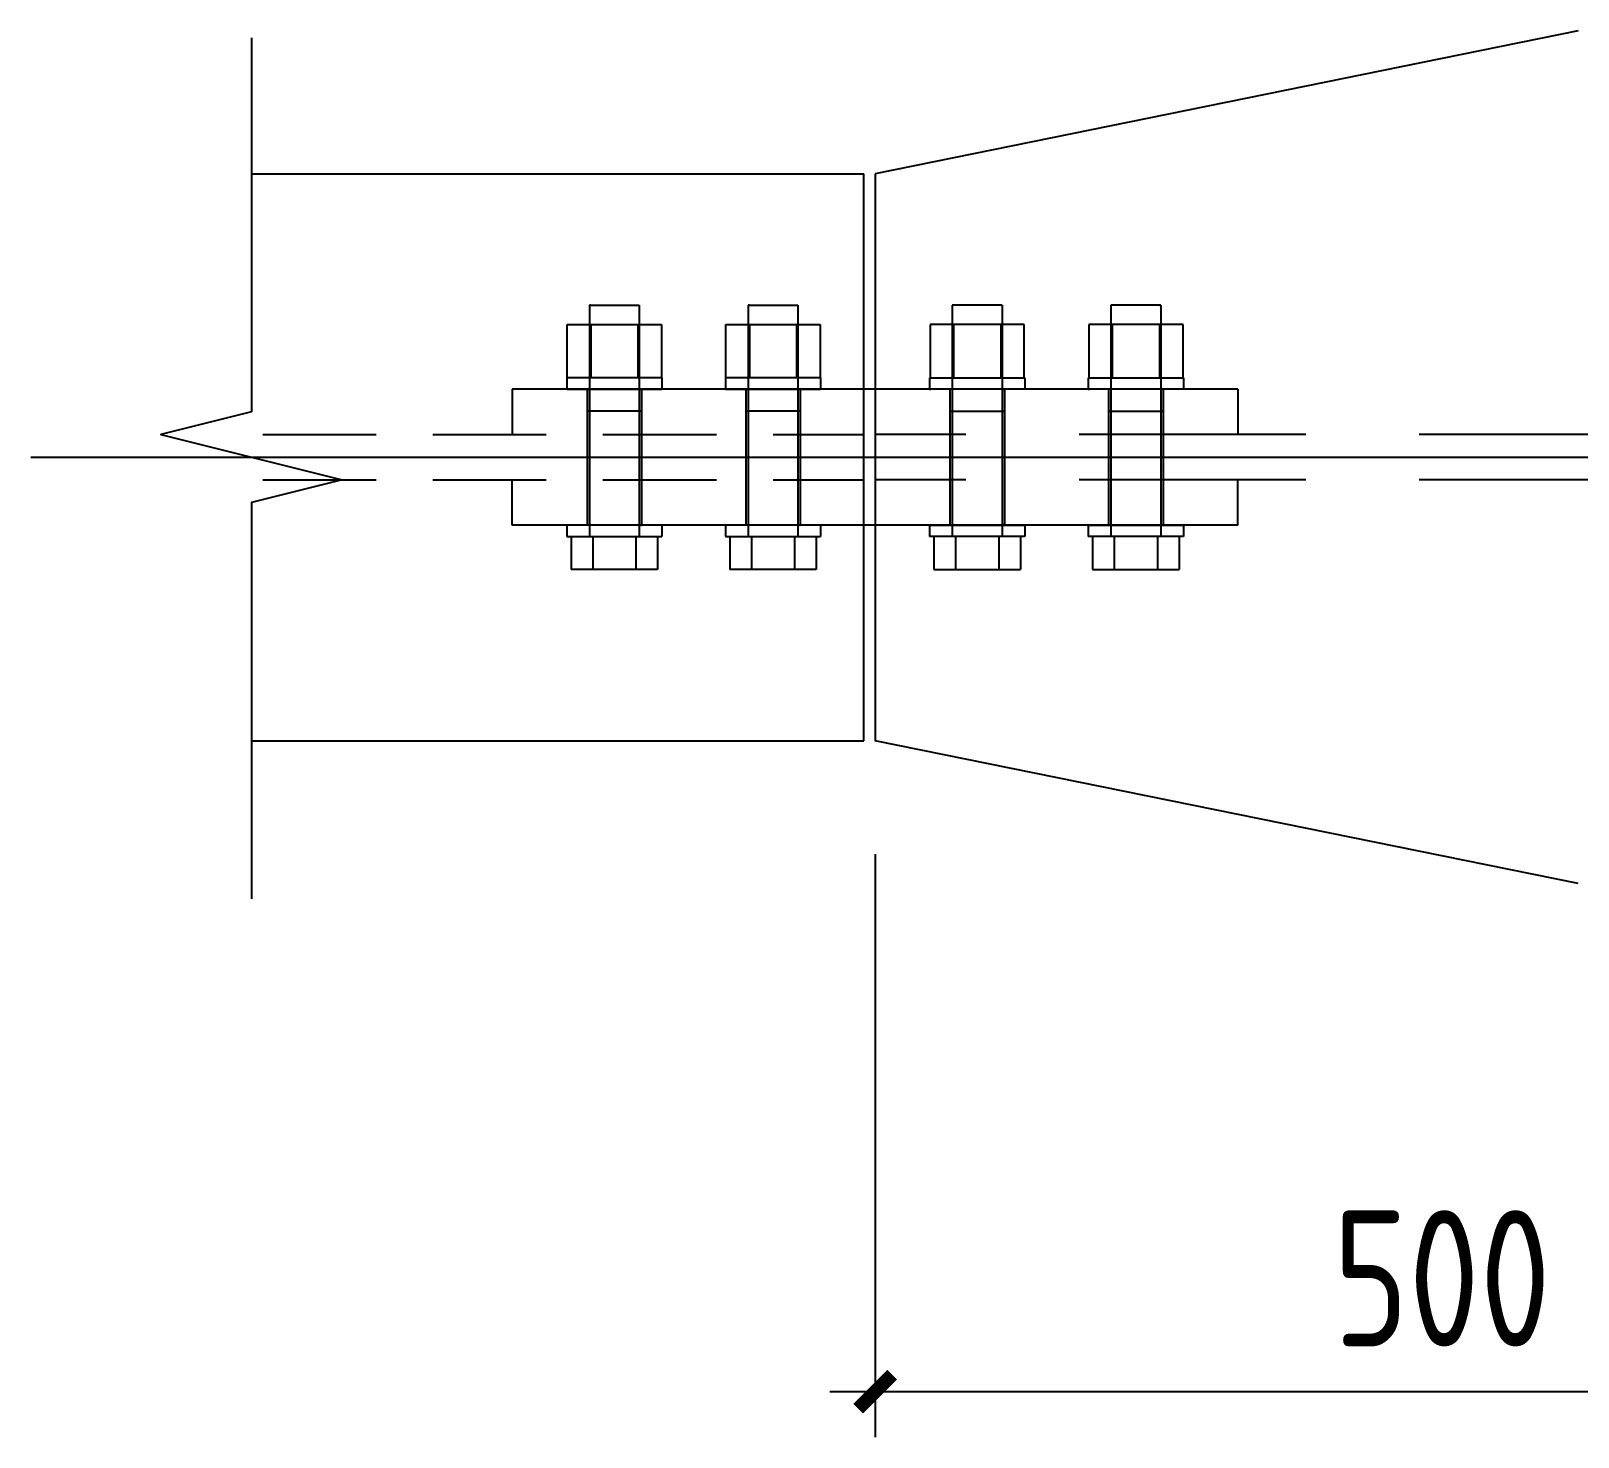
# Model space of a CAD drawing. Extents: x -89996 to 1006241, y -2176 to 440573.
# Drawn here: x 921946 to 925357, y 51907 to 55008 of the extents above; entities that cross this region are included whole.
import ezdxf

# ---------------------------------------------------------------- set-up
doc = ezdxf.new("R2010")
doc.units = 0
doc.header["$LTSCALE"] = 1000
doc.header["$MEASUREMENT"] = 0
doc.linetypes.add('DASHED', pattern=[0.75, 0.5, -0.25])
for name, color, linetype in [('AXIS', 3, 'Continuous'), ('BOLT', 251, 'Continuous'), ('DIM', 146, 'Continuous'), ('GL', 150, 'Continuous'), ('PUB_DIM', 3, 'Continuous'), ('PZ', 202, 'Continuous')]:
    doc.layers.add(name, color=color, linetype=linetype)
doc.styles.add('TSSD_Dimension', font='Tssdeng.shx', dxfattribs={"width": 0.8, "bigfont": 'hztxt.shx'})
doc.dimstyles.new('TSSD_20_100', dxfattribs={"dimtxt": 300, "dimasz": 75, "dimexe": 100, "dimexo": 250, "dimgap": 100, "dimtad": 1, "dimdec": 0, "dimlfac": 0.2, "dimzin": 0, "dimdsep": 46, "dimtxsty": 'TSSD_Dimension', "dimblk": 'ARCHTICK', "dimcen": 0, "dimdle": 100, "dimclrt": 7, "dimadec": 0, "dimazin": 0, "dimtfac": 1, "dimtdec": 0, "dimtix": 1, "dimtmove": 2, "dimatfit": 3, "dimfxl": 0, "dimtolj": 1, "dimtzin": 0, "dimarcsym": 0})

# ---------------------------------------------------------------- blocks, each defined once
blk = doc.blocks.new('_ArchTick')
at = {"color": 0, "linetype": 'ByBlock', "const_width": 0.4}
blk.add_lwpolyline([(-0.5, -0.5), (0.5, 0.5)], dxfattribs=at)
blk = doc.blocks.new('*D1028')
at = {"layer": 'Defpoints', "color": 0, "ltscale": 1000, "transparency": 16777216}
for p in [(923807.2, 53443), (926307.2, 52243), (923807.2, 52007.5)]:
    blk.add_point(p, dxfattribs=at)
at = {"layer": 'DIM', "color": 0, "lineweight": -2, "ltscale": 1000, "transparency": 16777216}
for p, q in [((923807.2, 53193), (923807.2, 51907.5)), ((926407.2, 52007.5), (923707.2, 52007.5)), ((926307.2, 51993), (926307.2, 51907.5))]:
    blk.add_line(p, q, dxfattribs=at)
at = {"layer": 'DIM', "color": 0, "lineweight": -2, "ltscale": 1000, "transparency": 16777216, "xscale": 75, "yscale": 75, "zscale": 75}
for p, rotation in [((923807.2, 52007.5), 179.9999999866598), ((926307.2, 52007.5), 359.9999999866598)]:
    blk.add_blockref('_ArchTick', p, dxfattribs=dict(at, rotation=rotation))
at = {"layer": 'DIM', "color": 7, "ltscale": 1000, "transparency": 16777216, "insert": (925057.2, 52257.5), "char_height": 300, "attachment_point": 5, "rotation": 360, "style": 'TSSD_Dimension'}
blk.add_mtext('\\A1;500', dxfattribs=at)

msp = doc.modelspace()

# ---------------------------------------------------------------- linework, layer by layer
at = {"layer": 'AXIS'}
msp.add_line((921945.92, 54068.04), (931782.21, 54068.04), dxfattribs=at)
at = {"layer": 'BOLT'}
for p, q in [((923177.21, 54403.04), (923177.21, 54169.29)), ((923180.06, 54403.04), (923177.21, 54403.04)), ((923177.21, 54403.04), (923287.21, 54403.04)), ((923177.21, 54403.04), (923287.21, 54403.04)), ((923180.06, 54403.04), (923177.21, 54403.04)), ((923177.21, 54403.04), (923177.21, 54169.29)), ((923287.21, 54403.04), (923287.21, 54169.29)), ((923287.21, 54403.04), (923287.21, 54169.29)), ((923527.21, 54403.04), (923527.21, 54169.29)), ((923530.06, 54403.04), (923527.21, 54403.04)), ((923527.21, 54403.04), (923637.21, 54403.04)), ((923527.21, 54403.04), (923637.21, 54403.04)), ((923530.06, 54403.04), (923527.21, 54403.04)), ((923527.21, 54403.04), (923527.21, 54169.29)), ((923637.21, 54403.04), (923637.21, 54169.29)), ((923637.21, 54403.04), (923637.21, 54169.29)), ((923977.21, 54403.04), (923977.21, 54169.29)), ((924087.21, 54403.04), (923977.21, 54403.04)), ((924087.21, 54403.04), (923977.21, 54403.04)), ((923977.21, 54403.04), (923977.21, 54169.29)), ((924084.36, 54403.04), (924087.21, 54403.04)), ((924084.36, 54403.04), (924087.21, 54403.04)), ((924087.21, 54403.04), (924087.21, 54169.29)), ((924087.21, 54403.04), (924087.21, 54169.29)), ((924327.21, 54403.04), (924327.21, 54169.29)), ((924437.21, 54403.04), (924327.21, 54403.04)), ((924437.21, 54403.04), (924327.21, 54403.04)), ((924327.21, 54403.04), (924327.21, 54169.29)), ((924434.36, 54403.04), (924437.21, 54403.04)), ((924434.36, 54403.04), (924437.21, 54403.04)), ((924437.21, 54403.04), (924437.21, 54169.29)), ((924437.21, 54403.04), (924437.21, 54169.29)), ((923128.29, 54243.04), (923128.29, 54361.04)), ((923128.29, 54361.04), (923336.14, 54361.04)), ((923128.29, 54361.04), (923336.14, 54361.04)), ((923128.29, 54243.04), (923128.29, 54361.04)), ((923180.25, 54361.04), (923180.25, 54243.04)), ((923180.25, 54361.04), (923180.25, 54243.04)), ((923284.17, 54361.04), (923284.17, 54243.04)), ((923284.17, 54361.04), (923284.17, 54243.04)), ((923336.14, 54361.04), (923336.14, 54243.04)), ((923336.14, 54361.04), (923336.14, 54243.04)), ((923478.29, 54243.04), (923478.29, 54361.04)), ((923478.29, 54361.04), (923686.14, 54361.04)), ((923478.29, 54361.04), (923686.14, 54361.04)), ((923478.29, 54243.04), (923478.29, 54361.04)), ((923530.25, 54361.04), (923530.25, 54243.04)), ((923530.25, 54361.04), (923530.25, 54243.04)), ((923634.17, 54361.04), (923634.17, 54243.04)), ((923634.17, 54361.04), (923634.17, 54243.04)), ((923686.14, 54361.04), (923686.14, 54243.04)), ((923686.14, 54361.04), (923686.14, 54243.04)), ((924136.14, 54361.04), (923928.29, 54361.04)), ((923928.29, 54361.04), (923928.29, 54243.04)), ((923928.29, 54361.04), (923928.29, 54243.04)), ((924136.14, 54361.04), (923928.29, 54361.04)), ((923980.25, 54361.04), (923980.25, 54243.04)), ((923980.25, 54361.04), (923980.25, 54243.04)), ((924084.17, 54361.04), (924084.17, 54243.04)), ((924084.17, 54361.04), (924084.17, 54243.04)), ((924136.14, 54243.04), (924136.14, 54361.04)), ((924136.14, 54243.04), (924136.14, 54361.04)), ((924486.14, 54361.04), (924278.29, 54361.04)), ((924278.29, 54361.04), (924278.29, 54243.04)), ((924278.29, 54361.04), (924278.29, 54243.04)), ((924486.14, 54361.04), (924278.29, 54361.04)), ((924330.25, 54361.04), (924330.25, 54243.04)), ((924330.25, 54361.04), (924330.25, 54243.04)), ((924434.17, 54361.04), (924434.17, 54243.04)), ((924434.17, 54361.04), (924434.17, 54243.04)), ((924486.14, 54243.04), (924486.14, 54361.04)), ((924486.14, 54243.04), (924486.14, 54361.04)), ((923337.21, 54243.04), (923127.21, 54243.04)), ((923127.21, 54243.04), (923127.21, 54218.04)), ((923127.21, 54243.04), (923127.21, 54218.04)), ((923337.21, 54243.04), (923127.21, 54243.04)), ((923337.21, 54243.04), (923337.21, 54218.04)), ((923337.21, 54243.04), (923337.21, 54218.04)), ((923687.21, 54243.04), (923477.21, 54243.04)), ((923477.21, 54243.04), (923477.21, 54218.04)), ((923477.21, 54243.04), (923477.21, 54218.04)), ((923687.21, 54243.04), (923477.21, 54243.04)), ((923687.21, 54243.04), (923687.21, 54218.04)), ((923687.21, 54243.04), (923687.21, 54218.04)), ((923927.21, 54243.04), (924137.21, 54243.04)), ((923927.21, 54243.04), (923927.21, 54218.04)), ((923927.21, 54243.04), (923927.21, 54218.04)), ((923927.21, 54243.04), (924137.21, 54243.04)), ((924137.21, 54243.04), (924137.21, 54218.04)), ((924137.21, 54243.04), (924137.21, 54218.04)), ((924277.21, 54243.04), (924487.21, 54243.04)), ((924277.21, 54243.04), (924277.21, 54218.04)), ((924277.21, 54243.04), (924277.21, 54218.04)), ((924277.21, 54243.04), (924487.21, 54243.04)), ((924487.21, 54243.04), (924487.21, 54218.04)), ((924487.21, 54243.04), (924487.21, 54218.04)), ((923127.21, 54218.04), (923337.21, 54218.04)), ((923127.21, 54218.04), (923337.21, 54218.04)), ((923172.21, 54218.04), (923172.21, 54169.29)), ((923173.9, 54218.04), (923172.21, 54218.04)), ((923172.21, 54218.04), (923175.15, 54218.04)), ((923172.21, 54218.04), (923175.15, 54218.04)), ((923173.9, 54218.04), (923172.21, 54218.04)), ((923172.21, 54218.04), (923172.21, 54169.29)), ((923292.21, 54218.04), (923292.21, 54169.29)), ((923292.21, 54218.04), (923292.21, 54169.29)), ((923337.21, 54218.04), (923334.36, 54218.04)), ((923337.21, 54218.04), (923334.36, 54218.04)), ((923477.21, 54218.04), (923687.21, 54218.04)), ((923477.21, 54218.04), (923687.21, 54218.04)), ((923522.21, 54218.04), (923522.21, 54169.29)), ((923523.9, 54218.04), (923522.21, 54218.04)), ((923522.21, 54218.04), (923525.15, 54218.04)), ((923522.21, 54218.04), (923525.15, 54218.04)), ((923523.9, 54218.04), (923522.21, 54218.04)), ((923522.21, 54218.04), (923522.21, 54169.29)), ((923642.21, 54218.04), (923642.21, 54169.29)), ((923642.21, 54218.04), (923642.21, 54169.29)), ((923687.21, 54218.04), (923684.36, 54218.04)), ((923687.21, 54218.04), (923684.36, 54218.04)), ((924137.21, 54218.04), (923927.21, 54218.04)), ((923927.21, 54218.04), (923930.06, 54218.04)), ((923927.21, 54218.04), (923930.06, 54218.04)), ((924137.21, 54218.04), (923927.21, 54218.04)), ((923972.21, 54218.04), (923972.21, 54169.29)), ((923972.21, 54218.04), (923972.21, 54169.29)), ((924092.21, 54218.04), (924089.28, 54218.04)), ((924092.21, 54218.04), (924089.28, 54218.04)), ((924090.53, 54218.04), (924092.21, 54218.04)), ((924090.53, 54218.04), (924092.21, 54218.04)), ((924092.21, 54218.04), (924092.21, 54169.29)), ((924092.21, 54218.04), (924092.21, 54169.29)), ((924487.21, 54218.04), (924277.21, 54218.04)), ((924277.21, 54218.04), (924280.06, 54218.04)), ((924277.21, 54218.04), (924280.06, 54218.04)), ((924487.21, 54218.04), (924277.21, 54218.04)), ((924322.21, 54218.04), (924322.21, 54169.29)), ((924322.21, 54218.04), (924322.21, 54169.29)), ((924442.21, 54218.04), (924439.28, 54218.04)), ((924442.21, 54218.04), (924439.28, 54218.04)), ((924440.53, 54218.04), (924442.21, 54218.04)), ((924440.53, 54218.04), (924442.21, 54218.04)), ((924442.21, 54218.04), (924442.21, 54169.29)), ((924442.21, 54218.04), (924442.21, 54169.29)), ((923172.21, 54169.29), (923172.21, 53918.04)), ((923292.21, 54169.29), (923172.21, 54169.29)), ((923292.21, 54169.29), (923172.21, 54169.29)), ((923172.21, 54169.29), (923172.21, 53918.04)), ((923177.21, 54169.29), (923177.21, 53918.04)), ((923177.21, 54169.29), (923177.21, 53918.04)), ((923287.21, 54169.29), (923287.21, 53918.04)), ((923287.21, 54169.29), (923287.21, 53918.04)), ((923292.21, 54169.29), (923289.28, 54169.29)), ((923292.21, 54169.29), (923289.28, 54169.29)), ((923290.53, 54169.29), (923292.21, 54169.29)), ((923290.53, 54169.29), (923292.21, 54169.29)), ((923292.21, 54169.29), (923292.21, 53918.04)), ((923292.21, 54169.29), (923292.21, 53918.04)), ((923522.21, 54169.29), (923522.21, 53918.04)), ((923642.21, 54169.29), (923522.21, 54169.29)), ((923642.21, 54169.29), (923522.21, 54169.29)), ((923522.21, 54169.29), (923522.21, 53918.04)), ((923527.21, 54169.29), (923527.21, 53918.04)), ((923527.21, 54169.29), (923527.21, 53918.04)), ((923637.21, 54169.29), (923637.21, 53918.04)), ((923637.21, 54169.29), (923637.21, 53918.04)), ((923642.21, 54169.29), (923639.28, 54169.29)), ((923642.21, 54169.29), (923639.28, 54169.29)), ((923640.53, 54169.29), (923642.21, 54169.29)), ((923640.53, 54169.29), (923642.21, 54169.29)), ((923642.21, 54169.29), (923642.21, 53918.04)), ((923642.21, 54169.29), (923642.21, 53918.04)), ((923972.21, 54169.29), (923972.21, 53918.04)), ((923973.9, 54169.29), (923972.21, 54169.29)), ((923972.21, 54169.29), (923975.15, 54169.29)), ((923972.21, 54169.29), (924092.21, 54169.29)), ((923972.21, 54169.29), (924092.21, 54169.29)), ((923972.21, 54169.29), (923975.15, 54169.29)), ((923973.9, 54169.29), (923972.21, 54169.29)), ((923972.21, 54169.29), (923972.21, 53918.04)), ((923977.21, 54169.29), (923977.21, 53918.04)), ((923977.21, 54169.29), (923977.21, 53918.04)), ((924087.21, 54169.29), (924087.21, 53918.04)), ((924087.21, 54169.29), (924087.21, 53918.04)), ((924092.21, 54169.29), (924092.21, 53918.04)), ((924092.21, 54169.29), (924092.21, 53918.04)), ((924322.21, 54169.29), (924322.21, 53918.04)), ((924323.9, 54169.29), (924322.21, 54169.29)), ((924322.21, 54169.29), (924325.15, 54169.29)), ((924322.21, 54169.29), (924442.21, 54169.29)), ((924322.21, 54169.29), (924442.21, 54169.29)), ((924322.21, 54169.29), (924325.15, 54169.29)), ((924323.9, 54169.29), (924322.21, 54169.29)), ((924322.21, 54169.29), (924322.21, 53918.04)), ((924327.21, 54169.29), (924327.21, 53918.04)), ((924327.21, 54169.29), (924327.21, 53918.04)), ((924437.21, 54169.29), (924437.21, 53918.04)), ((924437.21, 54169.29), (924437.21, 53918.04)), ((924442.21, 54169.29), (924442.21, 53918.04)), ((924442.21, 54169.29), (924442.21, 53918.04)), ((923127.21, 53918.04), (923127.21, 53893.04)), ((923337.21, 53918.04), (923127.21, 53918.04)), ((923127.21, 53918.04), (923130.06, 53918.04)), ((923127.21, 53918.04), (923130.06, 53918.04)), ((923337.21, 53918.04), (923127.21, 53918.04)), ((923127.21, 53918.04), (923127.21, 53893.04)), ((923177.21, 53918.04), (923177.21, 53893.04)), ((923177.21, 53918.04), (923177.21, 53893.04)), ((923287.21, 53918.04), (923287.21, 53893.04)), ((923287.21, 53918.04), (923287.21, 53893.04)), ((923292.21, 53918.04), (923289.28, 53918.04)), ((923292.21, 53918.04), (923289.28, 53918.04)), ((923290.53, 53918.04), (923292.21, 53918.04)), ((923290.53, 53918.04), (923292.21, 53918.04)), ((923337.21, 53918.04), (923337.21, 53893.04)), ((923337.21, 53918.04), (923337.21, 53893.04)), ((923477.21, 53918.04), (923477.21, 53893.04)), ((923687.21, 53918.04), (923477.21, 53918.04)), ((923477.21, 53918.04), (923480.06, 53918.04)), ((923477.21, 53918.04), (923480.06, 53918.04)), ((923687.21, 53918.04), (923477.21, 53918.04)), ((923477.21, 53918.04), (923477.21, 53893.04)), ((923527.21, 53918.04), (923527.21, 53893.04)), ((923527.21, 53918.04), (923527.21, 53893.04)), ((923637.21, 53918.04), (923637.21, 53893.04)), ((923637.21, 53918.04), (923637.21, 53893.04)), ((923642.21, 53918.04), (923639.28, 53918.04)), ((923642.21, 53918.04), (923639.28, 53918.04)), ((923640.53, 53918.04), (923642.21, 53918.04)), ((923640.53, 53918.04), (923642.21, 53918.04)), ((923687.21, 53918.04), (923687.21, 53893.04)), ((923687.21, 53918.04), (923687.21, 53893.04)), ((923927.21, 53918.04), (923927.21, 53893.04)), ((923927.21, 53918.04), (924137.21, 53918.04)), ((923927.21, 53918.04), (924137.21, 53918.04)), ((923927.21, 53918.04), (923927.21, 53893.04)), ((923973.9, 53918.04), (923972.21, 53918.04)), ((923972.21, 53918.04), (923975.15, 53918.04)), ((923972.21, 53918.04), (923975.15, 53918.04)), ((923973.9, 53918.04), (923972.21, 53918.04)), ((923977.21, 53918.04), (923977.21, 53893.04)), ((923977.21, 53918.04), (923977.21, 53893.04)), ((924087.21, 53918.04), (924087.21, 53893.04)), ((924087.21, 53918.04), (924087.21, 53893.04)), ((924137.21, 53918.04), (924134.36, 53918.04)), ((924137.21, 53918.04), (924134.36, 53918.04)), ((924137.21, 53918.04), (924137.21, 53893.04)), ((924137.21, 53918.04), (924137.21, 53893.04)), ((924277.21, 53918.04), (924277.21, 53893.04)), ((924277.21, 53918.04), (924487.21, 53918.04)), ((924277.21, 53918.04), (924487.21, 53918.04)), ((924277.21, 53918.04), (924277.21, 53893.04)), ((924323.9, 53918.04), (924322.21, 53918.04)), ((924322.21, 53918.04), (924325.15, 53918.04)), ((924322.21, 53918.04), (924325.15, 53918.04)), ((924323.9, 53918.04), (924322.21, 53918.04)), ((924327.21, 53918.04), (924327.21, 53893.04)), ((924327.21, 53918.04), (924327.21, 53893.04)), ((924437.21, 53918.04), (924437.21, 53893.04)), ((924437.21, 53918.04), (924437.21, 53893.04)), ((924487.21, 53918.04), (924484.36, 53918.04)), ((924487.21, 53918.04), (924484.36, 53918.04)), ((924487.21, 53918.04), (924487.21, 53893.04)), ((924487.21, 53918.04), (924487.21, 53893.04)), ((923127.21, 53893.04), (923337.21, 53893.04)), ((923127.21, 53893.04), (923337.21, 53893.04)), ((923136.95, 53893.04), (923136.95, 53820.44)), ((923136.95, 53893.04), (923136.95, 53820.44)), ((923184.58, 53893.04), (923184.58, 53820.44)), ((923184.58, 53893.04), (923184.58, 53820.44)), ((923279.84, 53893.04), (923279.84, 53820.44)), ((923279.84, 53893.04), (923279.84, 53820.44)), ((923327.47, 53893.04), (923327.47, 53820.44)), ((923327.47, 53893.04), (923327.47, 53820.44)), ((923477.21, 53893.04), (923687.21, 53893.04)), ((923477.21, 53893.04), (923687.21, 53893.04)), ((923486.95, 53893.04), (923486.95, 53820.44)), ((923486.95, 53893.04), (923486.95, 53820.44)), ((923534.58, 53893.04), (923534.58, 53820.44)), ((923534.58, 53893.04), (923534.58, 53820.44)), ((923629.84, 53893.04), (923629.84, 53820.44)), ((923629.84, 53893.04), (923629.84, 53820.44)), ((923677.47, 53893.04), (923677.47, 53820.44)), ((923677.47, 53893.04), (923677.47, 53820.44)), ((924137.21, 53893.04), (923927.21, 53893.04)), ((924137.21, 53893.04), (923927.21, 53893.04)), ((923936.95, 53893.04), (923936.95, 53820.44)), ((923936.95, 53893.04), (923936.95, 53820.44)), ((923984.58, 53893.04), (923984.58, 53820.44)), ((923984.58, 53893.04), (923984.58, 53820.44)), ((924079.84, 53893.04), (924079.84, 53820.44)), ((924079.84, 53893.04), (924079.84, 53820.44)), ((924127.47, 53893.04), (924127.47, 53820.44)), ((924127.47, 53893.04), (924127.47, 53820.44)), ((924487.21, 53893.04), (924277.21, 53893.04)), ((924487.21, 53893.04), (924277.21, 53893.04)), ((924286.95, 53893.04), (924286.95, 53820.44)), ((924286.95, 53893.04), (924286.95, 53820.44)), ((924334.58, 53893.04), (924334.58, 53820.44)), ((924334.58, 53893.04), (924334.58, 53820.44)), ((924429.84, 53893.04), (924429.84, 53820.44)), ((924429.84, 53893.04), (924429.84, 53820.44)), ((924477.47, 53893.04), (924477.47, 53820.44)), ((924477.47, 53893.04), (924477.47, 53820.44)), ((923327.47, 53820.44), (923136.95, 53820.44)), ((923327.47, 53820.44), (923136.95, 53820.44)), ((923677.47, 53820.44), (923486.95, 53820.44)), ((923677.47, 53820.44), (923486.95, 53820.44)), ((923936.95, 53820.44), (924127.47, 53820.44)), ((923936.95, 53820.44), (924127.47, 53820.44)), ((924286.95, 53820.44), (924477.47, 53820.44)), ((924286.95, 53820.44), (924477.47, 53820.44))]:
    msp.add_line(p, q, dxfattribs=at)
at = {"layer": 'GL', "ltscale": 1000}
for p, q in [((925357.21, 55008.04), (923807.21, 54693.04)), ((922432.21, 54693.04), (923782.21, 54693.04)), ((923782.21, 53443.04), (923782.21, 54693.04)), ((923807.21, 54693.04), (923807.21, 53443.04)), ((922432.21, 53443.04), (923782.21, 53443.04)), ((925357.21, 53128.04), (923807.21, 53443.04))]:
    msp.add_line(p, q, dxfattribs=at)
at = {"layer": 'GL', "linetype": 'DASHED', "ltscale": 0.5}
for p, q in [((922457.21, 54118.04), (923782.21, 54118.04)), ((922457.21, 54018.04), (923782.21, 54018.04))]:
    msp.add_line(p, q, dxfattribs=at)
at = {"layer": 'GL', "linetype": 'DASHED'}
for p, q in [((926257.21, 54118.04), (923807.21, 54118.04)), ((926257.21, 54018.04), (923807.21, 54018.04))]:
    msp.add_line(p, q, dxfattribs=at)
at = {"layer": 'PUB_DIM'}
msp.add_lwpolyline([(922432.21, 54993.04), (922432.21, 54168.04), (922232.21, 54118.04), (922632.21, 54018.04), (922432.21, 53968.04), (922432.21, 53093.94)], dxfattribs=at)
at = {"layer": 'PZ', "ltscale": 1000}
for p, q in [((923007.21, 54218.04), (923007.21, 54118.04)), ((924607.21, 54218.04), (924607.21, 54118.04)), ((923007.21, 53918.04), (923007.21, 54018.04)), ((924607.21, 53918.04), (924607.21, 54018.04))]:
    msp.add_line(p, q, dxfattribs=at)
at = {"layer": 'PZ'}
for p, q in [((924607.21, 54218.04), (923007.21, 54218.04)), ((924607.21, 53918.04), (923007.21, 53918.04))]:
    msp.add_line(p, q, dxfattribs=at)

# ---------------------------------------------------------------- dimensions: what is measured, and where the dimension line sits
at = {"layer": 'DIM', "ltscale": 1000}
dim = msp.add_linear_dim(base=(923807.21, 52007.46), p1=(926307.21, 52242.99), p2=(923807.21, 53443.04), angle=180, dimstyle='TSSD_20_100', dxfattribs=at)
dim.commit()
dim.dimension.update_dxf_attribs({"geometry": '*D1028', "text_midpoint": (925057.21, 52257.46)})

doc.saveas('drawing.dxf')
